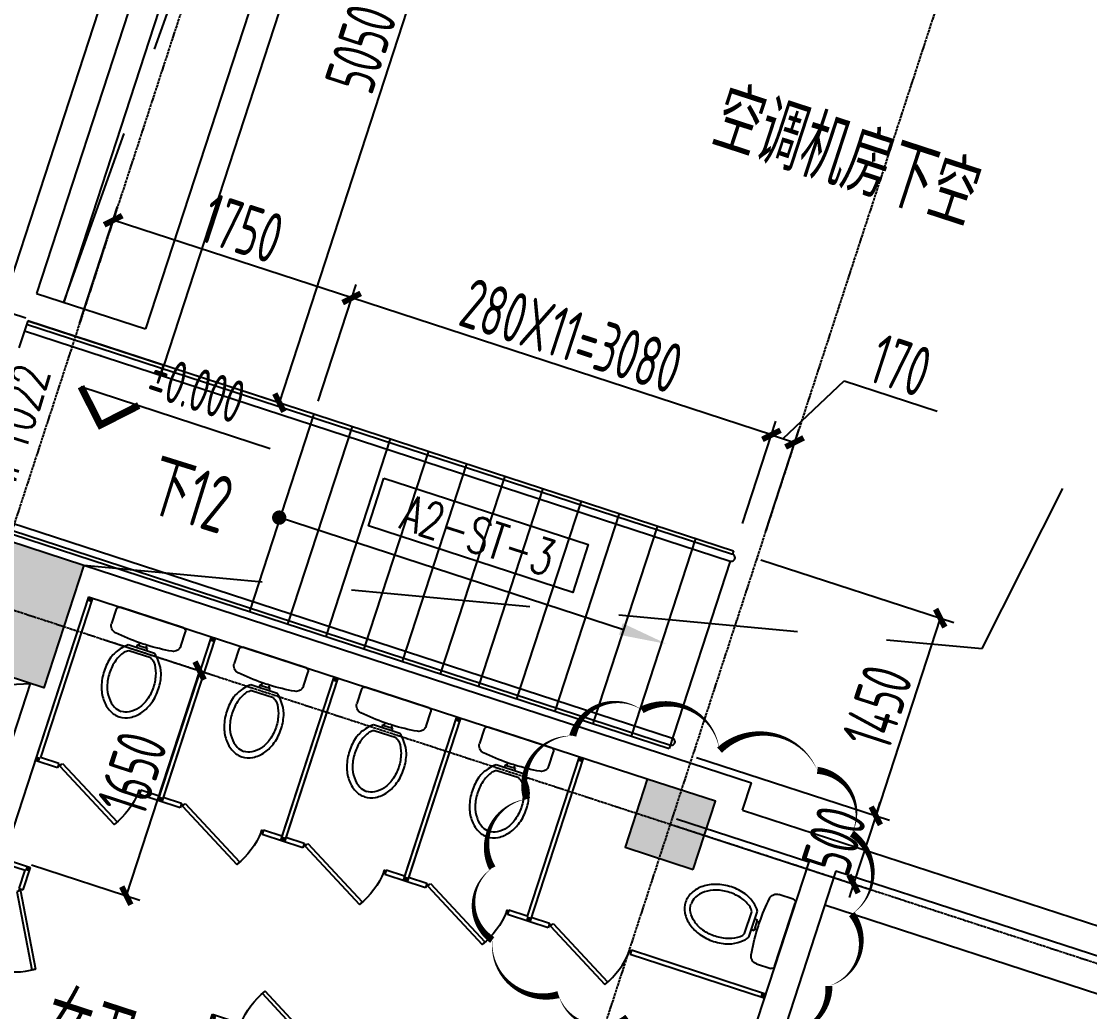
# Model space of a CAD drawing. Header units: millimetres. Extents: x 11639278 to 23698211, y -13072636 to -5537337.
# Drawn here: x 11842302 to 11849755, y -6333166 to -6326259 of the extents above; entities that cross this region are included whole.
import ezdxf
from ezdxf.enums import TextEntityAlignment as Align

# ---------------------------------------------------------------- set-up
doc = ezdxf.new("R2010")
doc.units = ezdxf.units.MM
doc.header["$LTSCALE"] = 10
for name, pattern in [('A2-RD-F1（少）$0$AUDIT_I_130807214254-2', [0]), ('A2-RG-AXIS$0$CENTER', [2, 1.25, -0.25, 0.25, -0.25]), ('A2-RG-AXIS$0$DOTE', [2.42, 2, -0.2, 0.02, -0.2]), ('A2-RI-F1$0$HIDDEN', [0.375, 0.25, -0.125])]:
    doc.linetypes.add(name, pattern=pattern)
for name, color, linetype in [('A2-RB-F1$0$A-DIMS-100', 1, 'Continuous'), ('A2-RD-F1（少）$0$A-1-1-X-toilel$0$A-FIXT', 55, 'Continuous'), ('A2-RD-F1（少）$0$B1-WC-FIXT', 55, 'A2-RD-F1（少）$0$AUDIT_I_130807214254-2'), ('A2-RG-AXIS$0$A-GRID', 1, 'A2-RG-AXIS$0$CENTER'), ('A2-RI-F1$0$$0$A-SYMB-NUMB-T', 4, 'Continuous'), ('A2-RI-F1$0$$4$A-SYMB', 4, 'Continuous'), ('A2-RI-F1$0$A-BEAM-PLAN-C', 2, 'Continuous'), ('A2-RI-F1$0$A-DOOR', 32, 'Continuous'), ('A2-RI-F1$0$A-HOLE', 2, 'Continuous'), ('A2-RI-F1$0$A-SYMB', 4, 'Continuous'), ('A2-RI-F1$0$A-SYMB-AREA', 4, 'Continuous'), ('A2-RI-F1$0$A-SYMB-DOOR', 3, 'Continuous'), ('A2-RI-F1$0$A-SYMB-NAME', 4, 'Continuous'), ('A2-RI-F1$0$A-SYMB-VOID', 35, 'Continuous'), ('A2-RI-F1$0$A-WALL', 7, 'Continuous'), ('A2-RS-F1$0$A-HATH-GRAY', 8, 'Continuous'), ('A2-RS-F1$0$A-WALL-CONC', 6, 'Continuous'), ('A2-RS-F1$0$PUB_HATCH', 8, 'Continuous'), ('A2-RV-F1$0$A-SYMB-AREA', 4, 'Continuous'), ('A2-RV-F1$0$A-SYMB-NAME', 4, 'Continuous'), ('A2-RV-F1$0$AUDIT_D_120618114340-210', 80, 'Continuous'), ('A2-RV-F1$0$AUDIT_D_120618114340-341', 1, 'Continuous'), ('A2-RV-F1$0$AUDIT_D_120618114340-408', 50, 'Continuous')]:
    doc.layers.add(name, color=color, linetype=linetype)
doc.styles.add('A2-RB-F1$0$XD2008', font='hzs.shx', dxfattribs={"width": 0.7, "bigfont": 'hztxt.shx'})
doc.styles.add('A2-RI-F1$0$$0$ECADI-TXT', font='simplex.shx', dxfattribs={"bigfont": 'hztxt.shx'})
doc.styles.add('A2-RI-F1$0$ECADI', font='hzs.shx', dxfattribs={"width": 0.7, "bigfont": 'hztxt.shx'})
doc.styles.add('A2-RI-F1$0$ECADI-TXT', font='simplex.shx', dxfattribs={"bigfont": 'hztxt.shx'})
doc.styles.add('A2-RI-F1$0$XD2008', font='hzs.shx', dxfattribs={"width": 0.7, "bigfont": 'hztxt.shx'})
doc.styles.add('A2-RV-F1$0$ECADI', font='hzs.shx', dxfattribs={"width": 0.7, "bigfont": 'hztxt.shx'})
doc.dimstyles.new('A2-RB-F1$0$XD100$0', dxfattribs={"dimscale": 100, "dimtxt": 3.5, "dimasz": 1, "dimexe": 1, "dimexo": 2, "dimgap": 0.5, "dimtad": 1, "dimdec": 0, "dimdsep": 46, "dimtxsty": 'A2-RB-F1$0$XD2008', "dimblk1": 'A2-RB-F1$0$_ArchTick', "dimblk2": 'A2-RB-F1$0$_ArchTick', "dimsah": 1, "dimcen": 2.5, "dimclrt": 4, "dimaunit": 1, "dimadec": 0, "dimazin": 0, "dimtfac": 1, "dimtdec": 0, "dimtix": 1, "dimtmove": 1, "dimatfit": 3, "dimfxl": 0, "dimtolj": 1, "dimtzin": 0, "dimarcsym": 0})

# ---------------------------------------------------------------- blocks, each defined once
blk = doc.blocks.new('A2-RS-F1')
at = {"layer": 'A2-RS-F1$0$A-HATH-GRAY', "ltscale": 3}
h = blk.add_hatch(color=256, dxfattribs=at)
h.paths.add_polyline_path([(11844906.6, -6323395.9), (11843860.7, -6323055), (11843581.8, -6323910.6), (11844627.7, -6324251.5)], flags=17)
h.paths.add_polyline_path([(11860882.6, -6343275.4), (11862023.5, -6343647.3), (11861713.6, -6344598), (11860572.7, -6344226.1)])
h.paths.add_polyline_path([(11865221.2, -6329964.4), (11866362.1, -6330336.3), (11866052.2, -6331287.1), (11864911.3, -6330915.2)])
h.paths.add_polyline_path([(11863051.9, -6336620), (11864192.8, -6336991.9), (11863882.9, -6337942.6), (11862742, -6337570.7)])
edge = h.paths.add_edge_path()
edge.add_arc((11859128.8, -6350592.2), 550, 0, 360)
edge = h.paths.add_edge_path()
edge.add_arc((11856959.4, -6357247.7), 450, 0, 360)
edge = h.paths.add_edge_path()
edge.add_arc((11853166.7, -6357589.2), 450, 0, 360)
edge = h.paths.add_edge_path()
edge.add_arc((11867805.9, -6323970.6), 450, 0, 360)
h.paths.add_polyline_path([(11846030, -6316399.5), (11847075.8, -6316740.4), (11846796.9, -6317596.1), (11845751.1, -6317255.2)])
h.paths.add_polyline_path([(11843860.7, -6323054.9), (11844906.6, -6323395.8), (11844627.7, -6324251.5), (11843581.8, -6323910.6)])
h.paths.add_polyline_path([(11855493.2, -6327056.8), (11855968.6, -6327211.7), (11855813.7, -6327687.1), (11855338.3, -6327532.2)])
h.paths.add_polyline_path([(11855338.2, -6327532.2), (11855813.6, -6327687.2), (11855968.6, -6327211.8), (11855493.2, -6327056.8)])
h.paths.add_polyline_path([(11848985.4, -6347023), (11849460.8, -6347177.9), (11849305.8, -6347653.3), (11848830.5, -6347498.4)])
h.paths.add_polyline_path([(11848830.4, -6347498.4), (11849305.8, -6347653.4), (11849460.7, -6347178), (11848985.4, -6347023)])
h.paths.add_polyline_path([(11841691.5, -6329710.3), (11842737.3, -6330051.2), (11842458.4, -6330906.9), (11841412.5, -6330566)])
edge = h.paths.add_edge_path()
edge.add_arc((11835567, -6350274.8), 550, 0, 360)
h.paths.add_polyline_path([(11837074, -6343876.8), (11838119.8, -6344217.7), (11838398.7, -6343362), (11837352.9, -6343021.1)])
h.paths.add_polyline_path([(11839243.3, -6337221.4), (11840289.1, -6337562.3), (11840568, -6336706.6), (11839522.2, -6336365.7)])
h.paths.add_polyline_path([(11843581.8, -6323910.7), (11844627.7, -6324251.6), (11844906.6, -6323395.9), (11843860.7, -6323055)])
edge = h.paths.add_edge_path()
edge.add_arc((11839855.8, -6353250.4), 450, 0, 360)
edge = h.paths.add_edge_path()
edge.add_arc((11857822.8, -6320716.7), 450, 0, 360)
edge = h.paths.add_edge_path()
edge.add_arc((11856666.2, -6324264.9), 500, 0, 360)
h.paths.add_polyline_path([(11855338.3, -6327532.3), (11855813.7, -6327687.2), (11855968.6, -6327211.8), (11855493.2, -6327056.9)])
h.paths.add_polyline_path([(11848830.3, -6347498.4), (11849305.7, -6347653.3), (11849460.6, -6347177.9), (11848985.2, -6347023)])
edge = h.paths.add_edge_path()
edge.add_arc((11848133.1, -6350444.1), 500, 0, 360)
edge = h.paths.add_edge_path()
edge.add_arc((11846511.2, -6355419.9), 450, 0, 360)
edge = h.paths.add_edge_path()
edge.add_arc((11865992.2, -6360191.7), 450, 0, 360)
edge = h.paths.add_edge_path()
edge.add_arc((11868161.4, -6353536.3), 450, 0, 360)
edge = h.paths.add_edge_path()
edge.add_arc((11870330.7, -6346880.9), 450, 0, 360)
edge = h.paths.add_edge_path()
edge.add_arc((11872500, -6340225.5), 450, 0, 360)
edge = h.paths.add_edge_path()
edge.add_arc((11874669.3, -6333570.1), 450, 0, 360)
edge = h.paths.add_edge_path()
edge.add_arc((11876838.5, -6326914.7), 450, 0, 360)
at = {"layer": 'A2-RS-F1$0$PUB_HATCH'}
blk.add_hatch(color=256, dxfattribs=at).paths.add_polyline_path([(11846989, -6332173.3), (11847144, -6331697.9), (11846668.6, -6331543), (11846513.6, -6332018.3)])
at = {"layer": 'A2-RS-F1$0$A-WALL-CONC', "ltscale": 3}
blk.add_lwpolyline([(11841691.5, -6329710.3), (11842737.3, -6330051.2), (11842458.4, -6330906.9), (11841412.5, -6330566)], close=True, dxfattribs=at)
at = {"layer": 'A2-RS-F1$0$A-WALL-CONC'}
blk.add_lwpolyline([(11846989, -6332173.3), (11847144, -6331697.9), (11846668.6, -6331543), (11846513.6, -6332018.3)], close=True, dxfattribs=at)
blk = doc.blocks.new('A2-RI-F1$0$5erhfh')
at = {"layer": 'A2-RI-F1$0$A-SYMB-AREA', "style": 'A2-RI-F1$0$ECADI', "width": 0.7}
blk.add_attdef('340M2', text='', height=2.5, dxfattribs=at).set_placement((0, 1.25), align=Align.MIDDLE_LEFT)
at = {"layer": 'A2-RI-F1$0$A-SYMB-NAME', "style": 'A2-RI-F1$0$ECADI', "width": 0.7}
blk.add_attdef('CHINESENAME', (-12.292, 3.087), '', height=4.5, dxfattribs=at)
blk = doc.blocks.new('A2-RI-F1$0$ECADI-TAG-HGHT（国标）')
at = {"color": 1}
blk.add_line((-2.121, 2.121), (11.768, 2.121), dxfattribs=at)
at = {"color": 1, "const_width": 0.5}
blk.add_lwpolyline([(-2.121, 2.121), (0, 0), (2.121, 2.121)], dxfattribs=at)
at = {"color": 1}
blk.add_point((-1.481, 4.6), dxfattribs=at)
at = {"style": 'A2-RI-F1$0$XD2008', "width": 0.7}
blk.add_attdef('FL', text='', height=3, dxfattribs=at).set_placement((-2.689, 2.967), align=Align.RIGHT)
for tag, p in [('F.F.L.', (2.284, 2.967)), ('T.O.S.', (2.284, -1.104))]:
    blk.add_attdef(tag, p, '', height=3, dxfattribs=at)
blk = doc.blocks.new('A2-RI-F1$0$door-1000')
for p, q in [((0.6493, 0.6471), (0.7083, 0.7059)), ((0.7083, 0.7059), (0.7083, 0.7059)), ((0.7083, 0.7059), (0.7672, 0.6469)), ((0.6787, 0.6175), (0.6493, 0.6471)), ((0.7082, 0.647), (0.6787, 0.6175)), ((0.7376, 0.6174), (0.7082, 0.647)), ((0.7672, 0.6469), (0.7376, 0.6174)), ((0.059, 0.0588), (0, 0)), ((0, 0), (0.0588, -0.059)), ((0, 0), (0, 0)), ((0.0589, -0.0001), (0.0884, 0.0293)), ((0.0884, 0.0293), (0.059, 0.0588)), ((0.0588, -0.059), (0.0883, -0.0296)), ((0.0883, -0.0296), (0.0589, -0.0001)), ((0.1179, -0.0002), (0.0883, -0.0296)), ((0.0883, -0.0296), (0.6766, -0.6199)), ((0.7061, -0.5905), (0.1179, -0.0002)), ((0.5051, -0.3888), (0.5301, -0.3639)), ((0.4506, -0.4431), (0.4756, -0.4182)), ((0.6183, -0.5024), (0.6432, -0.4775)), ((0.5638, -0.5566), (0.5888, -0.5318)), ((0.6766, -0.6199), (0.7061, -0.5905))]:
    blk.add_line(p, q)
at = {"lineweight": 13}
for p, q in [((0.6432, -0.4775), (0.5301, -0.3639)), ((0.5638, -0.5566), (0.4506, -0.4431))]:
    blk.add_line(p, q, dxfattribs=at)
blk.add_arc((0.1481, 0.0285), 0.8333, 312.03498, 44.97267, dxfattribs=at)
blk = doc.blocks.new('A2-RI-F1$0$ECADI-TAG-DOOR')
blk = doc.blocks.new('A2-RI-F1$0$$0$ECADI-TAG-CODE')
at = {"layer": 'A2-RI-F1$0$$0$A-SYMB-NUMB-T', "color": 1}
blk.add_lwpolyline([(0, 3.5), (15, 3.5), (15, 0), (0, 0)], close=True, dxfattribs=at)
at = {"layer": 'A2-RI-F1$0$$0$A-SYMB-NUMB-T', "style": 'A2-RI-F1$0$$0$ECADI-TXT', "width": 0.7}
blk.add_attdef('CODE', text='', height=2.5, dxfattribs=at).set_placement((7.5, 1.75), align=Align.MIDDLE_CENTER)
blk = doc.blocks.new('A2-RI-F1')
for p, q in [((11842408.5, -6328156), (11843169, -6328403.9)), ((11842346.5, -6328346.2), (11843297.2, -6328656.1))]:
    blk.add_line(p, q)
at = {"layer": 'A2-RI-F1$0$A-BEAM-PLAN-C'}
blk.add_line((11847907.6, -6332420.1), (11851779.8, -6333682.2), dxfattribs=at)
at = {"layer": 'A2-RI-F1$0$A-HOLE'}
blk.add_line((11845589.1, -6319043.1), (11842598.6, -6328218), dxfattribs=at)
at = {"layer": 'A2-RI-F1$0$A-SYMB-VOID', "linetype": 'A2-RI-F1$0$HIDDEN', "ltscale": 500}
for points in [[(11842737.3, -6330051.2), (11849005.3, -6330633.5), (11854667.6, -6319425.3)], [(11842598.6, -6328218), (11844021.4, -6324245.4), (11844532.6, -6324220.6)], [(11841483, -6331640.8), (11841836.3, -6330905.7), (11842363.3, -6330875.9)]]:
    blk.add_lwpolyline(points, dxfattribs=at)
at = {"layer": 'A2-RI-F1$0$A-WALL'}
for p, q in [((11842094.2, -6328474.3), (11845394.6, -6318348.7)), ((11845399, -6318981.1), (11842408.5, -6328156)), ((11846411.7, -6319100.8), (11843297.2, -6328656.1)), ((11846159.5, -6319229), (11843169, -6328403.9)), ((11842346.5, -6328346.2), (11842284.5, -6328536.4)), ((11842737.3, -6330051.2), (11847396.1, -6331569.7)), ((11842770.4, -6330272.3), (11842181.6, -6332078.8)), ((11842770.4, -6330272.3), (11846668.6, -6331542.9)), ((11842363.3, -6330875.9), (11842053.4, -6331826.7)), ((11847334.1, -6331759.9), (11847396.1, -6331569.7)), ((11846872.8, -6331819.8), (11847795, -6332120.4)), ((11847334.1, -6331759.9), (11850329, -6332736)), ((11847985.1, -6332182.4), (11842623.9, -6348630.8)), ((11847795, -6332120.4), (11846710.3, -6335448.1)), ((11847985.1, -6332182.4), (11850457.2, -6332988.2))]:
    blk.add_line(p, q, dxfattribs=at)
at = {"layer": 'Defpoints'}
for points in [[(11847172.9, -6331341.9, 0, 50, 0.520567), (11846631, -6331061.1, 0, 50, 0.520567), (11846631, -6331061.1, 0, 50, 0.520567), (11846149.2, -6331241.6, 0, 50, 0.520567), (11846149.2, -6331241.6, 0, 50, 0.520567), (11845828, -6331683, 0, 50, 0.520567), (11845828, -6331683, 0, 50, 0.520567), (11845587.2, -6332164.4, 0, 50, 0.520567), (11845587.2, -6332164.4, 0, 50, 0.520567), (11845587.2, -6332665.9, 0, 50, 0.520567), (11845587.2, -6332665.9, 0, 50, 0.520567), (11846048.9, -6333047, 0, 50, 0.520567), (11846048.9, -6333047, 0, 50, 0.520567), (11846530.6, -6333207.5, 0, 50, 0.520567)], [(11847514.1, -6333307.8, 0, 50, 0.520567), (11847935.7, -6332986.8, 0, 50, 0.520567), (11847935.7, -6332986.8, 0, 50, 0.520567), (11848096.2, -6332485.4, 0, 50, 0.520567), (11848096.2, -6332485.4, 0, 50, 0.520567), (11848096.2, -6331923.7, 0, 50, 0.520567), (11848096.2, -6331923.7, 0, 50, 0.520567), (11847855.4, -6331482.4, 0, 50, 0.520567), (11847855.4, -6331482.4, 0, 50, 0.520567), (11847172.9, -6331341.9, 0, 0, 0)]]:
    blk.add_lwpolyline(points, format="xyseb", dxfattribs=at)
blk.add_blockref('A2-RS-F1', (0, 0))
ref = blk.add_blockref('A2-RI-F1$0$5erhfh', (11848165.8, -6327796.8), dxfattribs=dict(xscale=100.0000000002661, yscale=100.0000000002661, zscale=100.0000000002661, rotation=341.9467459264774))
ref.add_attrib('CHINESENAME', '空调机房下空', (11847092.9, -6327122.3), dxfattribs={"layer": 'A2-RI-F1$0$A-SYMB-NAME', "height": 450, "rotation": 341.94675, "style": 'A2-RI-F1$0$ECADI', "width": 0.7})
ref = blk.add_blockref('A2-RI-F1$0$5erhfh', (11843477.5, -6334092), dxfattribs=dict(xscale=100.0000000002661, yscale=100.0000000002661, zscale=100.0000000002661, rotation=341.9467459264774))
ref.add_attrib('340M2', '59.41m2', (11842398.8, -6333805), dxfattribs={"layer": 'A2-RI-F1$0$A-SYMB-AREA', "height": 250, "rotation": 341.94675, "style": 'A2-RI-F1$0$ECADI', "width": 0.7})
ref.add_attrib('CHINESENAME', '女卫', (11842404.5, -6333417.5), dxfattribs={"layer": 'A2-RI-F1$0$A-SYMB-NAME', "height": 450, "rotation": 341.94675, "style": 'A2-RI-F1$0$ECADI', "width": 0.7})
at = {"layer": 'A2-RI-F1$0$$4$A-SYMB', "xscale": 100.0000000099867, "yscale": 100.0000000099867, "zscale": 100.0000000099867, "rotation": 341.9467459260607}
blk.add_blockref('A2-RI-F1$0$$0$ECADI-TAG-CODE', (11844723, -6329776.4), dxfattribs=at).add_auto_attribs({'CODE': 'A2-ST-3'})
at = {"layer": 'A2-RI-F1$0$A-DOOR', "xscale": -1000.000000001222, "yscale": 1000, "zscale": 1000.000000000001, "rotation": 296.8480475674156}
blk.add_blockref('A2-RI-F1$0$door-1000', (11841919.2, -6329469.1), dxfattribs=at)
at = {"layer": 'A2-RI-F1$0$A-SYMB', "xscale": 99.999999999679, "yscale": 99.999999999679, "zscale": 99.999999999679, "rotation": 341.9467459266484}
for p, values in [((11841149.3, -6328164.2), {'F.F.L.': '-0.015'}), ((11842853.7, -6329073.8), {'F.F.L.': '%%P0.000'})]:
    blk.add_blockref('A2-RI-F1$0$ECADI-TAG-HGHT（国标）', p, dxfattribs=at).add_auto_attribs(values)
at = {"layer": 'A2-RI-F1$0$A-SYMB-DOOR'}
ref = blk.add_blockref('A2-RI-F1$0$ECADI-TAG-DOOR', (11843056.5, -6329368.8), dxfattribs=dict(at, xscale=100.0000000033089, yscale=100.0000000033089, zscale=100.0000000033089, rotation=72.56013758785305))
ref.add_attrib('门窗主编号1', 'LM', dxfattribs={"height": 250, "rotation": 72.56014, "style": 'A2-RI-F1$0$ECADI-TXT', "width": 0.7}).set_placement((11842292.7, -6329369.9), align=Align.RIGHT)
ref.add_attrib('门窗主编号2', '1022', (11842326.3, -6329276.8, 333.3), dxfattribs={"height": 250, "rotation": 72.56014, "style": 'A2-RI-F1$0$ECADI-TXT', "width": 0.7})
blk = doc.blocks.new('A2-RG-AXIS')
at = {"layer": 'A2-RG-AXIS$0$A-GRID', "linetype": 'A2-RG-AXIS$0$DOTE'}
for p, q in [((11847953.1, -6312274.5), (11834792.3, -6352651.7)), ((11852707, -6313824), (11839546.1, -6354201.2)), ((11838798, -6329240.5), (11876758.7, -6341613.5))]:
    blk.add_line(p, q, dxfattribs=at)
blk = doc.blocks.new('A2-RV-F1$0$5erhfh')
at = {"layer": 'A2-RV-F1$0$A-SYMB-AREA', "style": 'A2-RV-F1$0$ECADI', "width": 0.7}
blk.add_attdef('340M2', text='', height=2.5, dxfattribs=at).set_placement((0, 1.25), align=Align.MIDDLE_LEFT)
at = {"layer": 'A2-RV-F1$0$A-SYMB-NAME', "style": 'A2-RV-F1$0$ECADI', "width": 0.7}
blk.add_attdef('CHINESENAME', (-12.292, 3.087), '', height=4.5, dxfattribs=at)
blk = doc.blocks.new('A2-RV-F1')
at = {"layer": 'A2-RV-F1$0$AUDIT_D_120618114340-210', "extrusion": (-6.16373e-41, 1.21253e-40, -1)}
for p, q in [((11842338.7, -6328370), (11847263.7, -6329975.1)), ((11842323.2, -6328417.6), (11847248.2, -6330022.6)), ((11841920.4, -6329653.6), (11846845.4, -6331258.6)), ((11841904.9, -6329701.1), (11846829.9, -6331306.2))]:
    blk.add_line(p, q, dxfattribs=at)
at = {"layer": 'A2-RV-F1$0$AUDIT_D_120618114340-210'}
for centre in [(11847256, -6329998.8), (11846837.7, -6331282.4)]:
    blk.add_arc(centre, 25, 251.94934, 71.94934, dxfattribs=at)
at = {"layer": 'A2-RV-F1$0$AUDIT_D_120618114340-341', "extrusion": (1.21251e-40, 6.16422e-41, -1)}
blk.add_line((11846502.8, -6330502.8, 0), (11844101.2, -6329719.9), dxfattribs=at)
at = {"layer": 'A2-RV-F1$0$AUDIT_D_120618114340-341', "extrusion": (1.21251e-40, 6.16422e-41, -1), "const_width": 50}
blk.add_lwpolyline([(-11844124.9, -6329727.7, 1), (-11844077.4, -6329712.2, 1)], format="xyb", close=True, dxfattribs=at)
at = {"layer": 'A2-RV-F1$0$AUDIT_D_120618114340-341', "extrusion": (1.21251e-40, 6.16422e-41, -1)}
blk.add_solid([(-11846497.9, -6330457, 0), (-11846471.9, -6330536.9, 0), (-11846805.1, -6330601.3, 0)], dxfattribs=at)
at = {"layer": 'A2-RV-F1$0$AUDIT_D_120618114340-408', "extrusion": (-6.16373e-41, 1.21253e-40, -1)}
blk.add_line((11842346.6, -6328346), (11847271.5, -6329951.3), dxfattribs=at)
at = {"layer": 'A2-RV-F1$0$AUDIT_D_120618114340-408'}
for p, q in [((11844343, -6328996.9), (11843893.7, -6330375.5)), ((11844609.3, -6329083.6), (11844160, -6330462.3)), ((11844875.5, -6329170.4), (11844426.2, -6330549.1)), ((11845141.8, -6329257.1), (11844692.4, -6330635.8)), ((11845408, -6329343.9), (11844958.7, -6330722.6)), ((11845674.2, -6329430.7), (11845224.9, -6330809.4)), ((11845940.4, -6329517.4), (11845491.1, -6330896.1)), ((11846206.6, -6329604.2), (11845757.3, -6330982.9)), ((11841897.1, -6329724.9), (11846822.2, -6331329.9)), ((11846472.8, -6329691), (11846023.5, -6331069.6)), ((11846739.1, -6329777.7), (11846289.7, -6331156.4)), ((11847005.3, -6329864.5), (11846556, -6331243.2)), ((11847271.5, -6329951.3), (11847263.7, -6329975.1)), ((11847248.2, -6330022.6), (11846822.2, -6331329.9))]:
    blk.add_line(p, q, dxfattribs=at)
ref = blk.add_blockref('A2-RV-F1$0$5erhfh', (11844233.2, -6330330.5), dxfattribs=dict(xscale=99.99999999986333, yscale=99.99999999986333, zscale=99.99999999986333, rotation=342.7000000002872))
ref.add_attrib('CHINESENAME', '下12', (11843151.4, -6329670.1), dxfattribs={"layer": 'A2-RV-F1$0$A-SYMB-NAME', "height": 400, "rotation": 342.7, "style": 'A2-RV-F1$0$ECADI', "width": 0.7})
blk = doc.blocks.new('A2-RB-F1$0$_ArchTick')
at = {"color": 0, "linetype": 'ByBlock', "const_width": 0.4}
blk.add_lwpolyline([(-0.5, -0.5), (0.5, 0.5)], dxfattribs=at)
blk = doc.blocks.new('*D1462')
at = {"layer": 'A2-RB-F1$0$A-DIMS-100', "color": 0, "lineweight": -2, "transparency": 16777216}
for p, q in [((11842883.1, -6330572.1), (11843640.6, -6330819)), ((11843545.5, -6330788), (11843034.2, -6332356.7)), ((11842371.8, -6332140.8), (11843129.3, -6332387.7))]:
    blk.add_line(p, q, dxfattribs=at)
at = {"layer": 'Defpoints', "color": 0, "transparency": 16777216}
for p in [(11842692.9, -6330510.1), (11842181.6, -6332078.8), (11843034.2, -6332356.7)]:
    blk.add_point(p, dxfattribs=at)
at = {"layer": 'A2-RB-F1$0$A-DIMS-100', "color": 0, "lineweight": -2, "transparency": 16777216, "xscale": 100, "yscale": 100, "zscale": 100}
for p, rotation in [((11843545.5, -6330788), 71.9470404932587), ((11843034.2, -6332356.7), 251.9470404932587)]:
    blk.add_blockref('A2-RB-F1$0$_ArchTick', p, dxfattribs=dict(at, rotation=rotation))
at = {"layer": 'A2-RB-F1$0$A-DIMS-100', "color": 4, "transparency": 16777216, "insert": (11843075.9, -6331502.6), "char_height": 350, "attachment_point": 5, "rotation": 71.94704, "style": 'A2-RB-F1$0$XD2008'}
blk.add_mtext('\\A1;1650', dxfattribs=at)
blk = doc.blocks.new('*D1465')
at = {"layer": 'A2-RB-F1$0$A-DIMS-100', "color": 0, "lineweight": -2, "transparency": 16777216}
for p, q in [((11845052.3, -6323916.6), (11845762.3, -6324148)), ((11844102.3, -6328918.3), (11845667.3, -6324117)), ((11843487.4, -6328717.9), (11844197.4, -6328949.3))]:
    blk.add_line(p, q, dxfattribs=at)
at = {"layer": 'Defpoints', "color": 0, "transparency": 16777216}
for p in [(11844862.2, -6323854.6), (11845667.3, -6324117), (11843297.3, -6328655.9)]:
    blk.add_point(p, dxfattribs=at)
at = {"layer": 'A2-RB-F1$0$A-DIMS-100', "color": 0, "lineweight": -2, "transparency": 16777216, "xscale": 100, "yscale": 100, "zscale": 100}
for p, rotation in [((11845667.3, -6324117), 71.94704049310072), ((11844102.3, -6328918.3), 251.9470404931007)]:
    blk.add_blockref('A2-RB-F1$0$_ArchTick', p, dxfattribs=dict(at, rotation=rotation))
at = {"layer": 'A2-RB-F1$0$A-DIMS-100', "color": 4, "transparency": 16777216, "insert": (11844670.9, -6326448), "char_height": 350, "attachment_point": 5, "rotation": 71.94704, "style": 'A2-RB-F1$0$XD2008'}
blk.add_mtext('\\A1;5050', dxfattribs=at)
blk = doc.blocks.new('*D1291')
at = {"layer": 'A2-RB-F1$0$A-DIMS-100', "color": 0, "lineweight": -2, "transparency": 16777216}
for p, q in [((11844405, -6328806.7), (11844637.6, -6328093)), ((11847535.1, -6329142.5), (11844606.6, -6328188)), ((11847333.5, -6329761.1), (11847566.1, -6329047.4))]:
    blk.add_line(p, q, dxfattribs=at)
at = {"layer": 'Defpoints', "color": 0, "transparency": 16777216}
for p in [(11844606.6, -6328188), (11844343, -6328996.9), (11847271.5, -6329951.3)]:
    blk.add_point(p, dxfattribs=at)
at = {"layer": 'A2-RB-F1$0$A-DIMS-100', "color": 0, "lineweight": -2, "transparency": 16777216, "xscale": 100, "yscale": 100, "zscale": 100}
for p, rotation in [((11844606.6, -6328188), 161.9482923950667), ((11847535.1, -6329142.5), 341.9482923950667)]:
    blk.add_blockref('A2-RB-F1$0$_ArchTick', p, dxfattribs=dict(at, rotation=rotation))
at = {"layer": 'A2-RB-F1$0$A-DIMS-100', "color": 4, "transparency": 16777216, "insert": (11846140.6, -6328451.3), "char_height": 350, "attachment_point": 5, "rotation": 341.94829, "style": 'A2-RB-F1$0$XD2008'}
blk.add_mtext('\\A1;280X11=3080', dxfattribs=at)
blk = doc.blocks.new('*D1292')
at = {"layer": 'A2-RB-F1$0$A-DIMS-100', "color": 0, "lineweight": -2, "transparency": 16777216}
for p, q in [((11842708, -6328366.5), (11842973.9, -6327550.7)), ((11844606.7, -6328188), (11842942.9, -6327645.7)), ((11844371.7, -6328908.8), (11844637.7, -6328092.9))]:
    blk.add_line(p, q, dxfattribs=at)
at = {"layer": 'Defpoints', "color": 0, "transparency": 16777216}
for p in [(11842942.9, -6327645.7), (11842646, -6328556.7), (11844309.8, -6329099)]:
    blk.add_point(p, dxfattribs=at)
at = {"layer": 'A2-RB-F1$0$A-DIMS-100', "color": 0, "lineweight": -2, "transparency": 16777216, "xscale": 100, "yscale": 100, "zscale": 100}
for p, rotation in [((11842942.9, -6327645.7), 161.9478862508627), ((11844606.7, -6328188), 341.9478862508627)]:
    blk.add_blockref('A2-RB-F1$0$_ArchTick', p, dxfattribs=dict(at, rotation=rotation))
at = {"layer": 'A2-RB-F1$0$A-DIMS-100', "color": 4, "transparency": 16777216, "insert": (11843844.5, -6327702.9), "char_height": 350, "attachment_point": 5, "rotation": 341.94789, "style": 'A2-RB-F1$0$XD2008'}
blk.add_mtext('\\A1;1750', dxfattribs=at)
blk = doc.blocks.new('*D1293')
at = {"layer": 'A2-RB-F1$0$A-DIMS-100', "color": 0, "lineweight": -2, "transparency": 16777216}
for p, q in [((11847461.6, -6330013.3), (11848807.8, -6330452)), ((11848712.7, -6330421), (11848263.4, -6331799.6)), ((11847012.3, -6331391.9), (11848358.5, -6331830.6))]:
    blk.add_line(p, q, dxfattribs=at)
at = {"layer": 'Defpoints', "color": 0, "transparency": 16777216}
for p in [(11847271.5, -6329951.3), (11846822.2, -6331329.9), (11848263.4, -6331799.6)]:
    blk.add_point(p, dxfattribs=at)
at = {"layer": 'A2-RB-F1$0$A-DIMS-100', "color": 0, "lineweight": -2, "transparency": 16777216, "xscale": 100, "yscale": 100, "zscale": 100}
for p, rotation in [((11848712.7, -6330421), 71.94934257557912), ((11848263.4, -6331799.6), 251.9493425755791)]:
    blk.add_blockref('A2-RB-F1$0$_ArchTick', p, dxfattribs=dict(at, rotation=rotation))
at = {"layer": 'A2-RB-F1$0$A-DIMS-100', "color": 4, "transparency": 16777216, "insert": (11848274.1, -6331040.6), "char_height": 350, "attachment_point": 5, "rotation": 71.94934, "style": 'A2-RB-F1$0$XD2008'}
blk.add_mtext('\\A1;1450', dxfattribs=at)
blk = doc.blocks.new('*D1294')
at = {"layer": 'A2-RB-F1$0$A-DIMS-100', "color": 0, "lineweight": -2, "transparency": 16777216}
for p, q in [((11847012.3, -6331392), (11848358.4, -6331830.9)), ((11848263.3, -6331799.9), (11848294.4, -6331704.9)), ((11848263.3, -6331799.9), (11848108.3, -6332275.3)), ((11846857.3, -6331867.4), (11848203.4, -6332306.3)), ((11848108.3, -6332275.3), (11848077.3, -6332370.4))]:
    blk.add_line(p, q, dxfattribs=at)
at = {"layer": 'Defpoints', "color": 0, "transparency": 16777216}
for p in [(11846822.2, -6331330), (11846667.2, -6331805.4), (11848108.3, -6332275.3)]:
    blk.add_point(p, dxfattribs=at)
at = {"layer": 'A2-RB-F1$0$A-DIMS-100', "color": 0, "lineweight": -2, "transparency": 16777216, "xscale": 100, "yscale": 100, "zscale": 100}
for p, rotation in [((11848263.3, -6331799.9), 251.940359898832), ((11848108.3, -6332275.3), 71.94035989883196)]:
    blk.add_blockref('A2-RB-F1$0$_ArchTick', p, dxfattribs=dict(at, rotation=rotation))
at = {"layer": 'A2-RB-F1$0$A-DIMS-100', "color": 4, "transparency": 16777216, "insert": (11847971.9, -6331967.9), "char_height": 350, "attachment_point": 5, "rotation": 71.94036, "style": 'A2-RB-F1$0$XD2008'}
blk.add_mtext('\\A1;500', dxfattribs=at)
blk = doc.blocks.new('*D920')
at = {"layer": 'A2-RB-F1$0$A-DIMS-100', "color": 0, "lineweight": -2, "transparency": 16777216}
for p, q in [((11847615.9, -6329168.9), (11848042.5, -6328766)), ((11848042.5, -6328766), (11848692.2, -6328977.8)), ((11847333.5, -6329761.1), (11847566.1, -6329047.4)), ((11847495.1, -6329813.8), (11847727.7, -6329100.1)), ((11847535.1, -6329142.5), (11847696.7, -6329195.2))]:
    blk.add_line(p, q, dxfattribs=at)
at = {"layer": 'Defpoints', "color": 0, "transparency": 16777216}
for p in [(11847696.7, -6329195.2), (11847271.5, -6329951.3), (11847433.1, -6330004)]:
    blk.add_point(p, dxfattribs=at)
at = {"layer": 'A2-RB-F1$0$A-DIMS-100', "color": 0, "lineweight": -2, "transparency": 16777216, "xscale": 100, "yscale": 100, "zscale": 100}
for p, rotation in [((11847535.1, -6329142.5), 161.9467563305141), ((11847696.7, -6329195.2), 341.9467563305141)]:
    blk.add_blockref('A2-RB-F1$0$_ArchTick', p, dxfattribs=dict(at, rotation=rotation))
at = {"layer": 'A2-RB-F1$0$A-DIMS-100', "color": 4, "transparency": 16777216, "insert": (11848437, -6328658), "char_height": 350, "attachment_point": 5, "rotation": 341.94676, "style": 'A2-RB-F1$0$XD2008'}
blk.add_mtext('\\A1;170', dxfattribs=at)
blk = doc.blocks.new('A2-RD-F1（少）$0$A-1-1-X-toilel$0$A-1-10-01~10(B1~wd)$0$A1088D2A')
at = {"layer": 'A2-RD-F1（少）$0$A-1-1-X-toilel$0$A-FIXT'}
for p, q in [((-0.43, 0), (0.43, 0)), ((-0.47, -0.235), (-0.47, -0.04)), ((0.47, -0.04), (0.47, -0.235)), ((-0.07, -0.396), (-0.05, -0.396)), ((-0.07, -0.431), (-0.07, -0.396)), ((-0.05, -0.396), (-0.05, -0.361)), ((0.05, -0.396), (-0.05, -0.396)), ((0.05, -0.361), (0.05, -0.396)), ((0.05, -0.396), (0.07, -0.396)), ((0.07, -0.396), (0.07, -0.431)), ((-0.176, -0.431), (0.181, -0.431)), ((-0.148, -0.5), (0.148, -0.5))]:
    blk.add_line(p, q, dxfattribs=at)
for points in [[(0.002, -1.35, -0.128381), (-0.133, -1.315, -0.106268), (-0.259, -1.203, -0.085065), (-0.338, -1.047, -0.074422), (-0.368, -0.849, -0.074422), (-0.338, -0.652, -0.093985), (-0.259, -0.514, -0.073872), (-0.176, -0.431, -0.130921)], [(-0.148, -0.5, 0.073654), (-0.204, -0.54, 0.085065), (-0.272, -0.674, 0.074422), (-0.298, -0.849, 0.074422), (-0.272, -1.025, 0.085065), (-0.204, -1.159, 0.106268), (-0.101, -1.25, 0.128381), (-0.002, -1.276, 0.131396)], [(0.181, -0.431, -0.073872), (0.264, -0.514, -0.093985), (0.343, -0.652, -0.074422), (0.372, -0.849, -0.074422), (0.343, -1.047, -0.085065), (0.264, -1.203, -0.106268), (0.138, -1.315, -0.128381), (0.002, -1.35, -0.130921)], [(0.148, -0.5, -0.073654), (0.204, -0.54, -0.085065), (0.272, -0.674, -0.074422), (0.298, -0.849, -0.074422), (0.272, -1.025, -0.085065), (0.204, -1.159, -0.106268), (0.101, -1.25, -0.128381), (0.002, -1.276, -0.131396)]]:
    blk.add_lwpolyline(points, format="xyb", dxfattribs=at)
for centre, radius, start, end in [((-0.43, -0.04), 0.04, 90, 180), ((0.43, -0.04), 0.04, 0, 90), ((-0.37, -0.235), 0.1, 180, 262.0681), ((0.37, -0.235), 0.1, 277.9319, 0), ((0, 2.42), 2.781, 262.0681, 268.9699), ((0, 2.42), 2.781, 268.9699, 271.0301), ((0, 2.42), 2.781, 271.0301, 277.9319)]:
    blk.add_arc(centre, radius, start, end, dxfattribs=at)
blk = doc.blocks.new('A2-RD-F1（少）$0$A-1-1-X-toilel$0$A-1-10-01~10(B1~wd)$0$A1088D2B')
at = {"layer": 'A2-RD-F1（少）$0$A-1-1-X-toilel$0$A-FIXT'}
for p, q in [((-465, 0), (-465, -1200)), ((-435, 0), (-435, -1170)), ((435, 0), (435, -1170)), ((465, 0), (465, -1200)), ((-435, -1170), (-300, -1170)), ((-300, -1170), (-300, -1200)), ((275.9, -1161.4), (-210.9, -1431.4)), ((289.1, -1184.1), (-197.8, -1454.1)), ((289.1, -1184.1), (275.9, -1161.4)), ((300, -1170), (435, -1170)), ((300, -1170), (300, -1200)), ((-465, -1200), (-300, -1200)), ((300, -1200), (465, -1200)), ((-197.8, -1454.1), (-210.9, -1431.4))]:
    blk.add_line(p, q, dxfattribs=at)
for points in [[(-299.8, -1184.1), (-289.1, -1184.1), (-289.1, -1172.6), (-299.8, -1172.6)], [(300, -1172.6), (288, -1172.6), (288, -1184.1), (300, -1184.1)]]:
    blk.add_lwpolyline(points, dxfattribs=at)
blk.add_arc((270.5, -1147.3), 559.9, 183.77186, 213.23098, dxfattribs=at)
for points in [[(-465, -30), (-435, -30), (-465, 0), (-435, 0)], [(435, -30), (465, -30), (435, 0), (465, 0)], [(-465, -1200), (-435, -1200), (-465, -1170), (-435, -1170)], [(435, -1200), (465, -1200), (435, -1170), (465, -1170)]]:
    blk.add_trace(points, dxfattribs=at)
at = {"layer": 'A2-RD-F1（少）$0$A-1-1-X-toilel$0$A-FIXT', "xscale": 540, "yscale": 540, "zscale": 540}
blk.add_blockref('A2-RD-F1（少）$0$A-1-1-X-toilel$0$A-1-10-01~10(B1~wd)$0$A1088D2A', (0, 0), dxfattribs=at)
blk = doc.blocks.new('A2-RD-F1（少）$0$BI-W-db')
at = {"layer": 'A2-RD-F1（少）$0$A-1-1-X-toilel$0$A-FIXT'}
for points in [[(-10400, 6726), (-10370, 6726), (-10400, 6756), (-10370, 6756)], [(-9230, 6726), (-9200, 6726), (-9230, 6756), (-9200, 6756)], [(-10400, 5826), (-10370, 5826), (-10400, 5856), (-10370, 5856)], [(-9230, 5826), (-9200, 5826), (-9230, 5856), (-9200, 5856)]]:
    blk.add_trace(points, dxfattribs=at)
at = {"layer": 'A2-RD-F1（少）$0$B1-WC-FIXT'}
for p, q in [((-10400, 6755.9), (-10400, 6730.5)), ((-9200, 6755.9), (-10400, 6755.9)), ((-10400, 5851.4), (-10400, 6755.9)), ((-10400, 6726), (-9225.4, 6726)), ((-9230, 6623.5), (-9230, 6726)), ((-9200, 6755.9), (-9200, 6730.5)), ((-9200, 6726), (-9200, 6623.5)), ((-9200, 6623.5), (-9230, 6623.5)), ((-9202.6, 6612.6), (-9225.3, 6599.5)), ((-9225.3, 6599.5), (-8955.3, 6112.6)), ((-9202.6, 6612.6), (-8932.6, 6125.7)), ((-9230, 6023.5), (-9230, 5851.4)), ((-9230, 6023.5), (-9200, 6023.5)), ((-9200, 5826), (-9200, 6023.5)), ((-9225.4, 5856), (-10400, 5856)), ((-10400, 5851.4), (-10400, 5826)), ((-10400, 5826), (-10400, 5851.4)), ((-10400, 5826), (-9200, 5826))]:
    blk.add_line(p, q, dxfattribs=at)
at = {"layer": 'A2-RD-F1（少）$0$B1-WC-FIXT', "lineweight": 13}
for p, q in [((-9911.9, 6592.4), (-9911.9, 6592.4)), ((-9901.9, 6582.4), (-9901.9, 6482)), ((-9896.9, 6582.4), (-9896.9, 6480.1)), ((-9886.9, 6592.4), (-9886.9, 6592.4)), ((-9876.9, 6582.4), (-9876.9, 6510)), ((-9871.9, 6582.4), (-9871.9, 6508)), ((-9861.9, 6592.4), (-9861.9, 6592.4)), ((-9851.9, 6582.4), (-9851.9, 6508)), ((-9846.9, 6582.4), (-9846.9, 6506.1)), ((-9836.9, 6592.4), (-9836.9, 6592.4)), ((-9826.9, 6582.4), (-9826.9, 6506.1)), ((-9821.9, 6582.4), (-9821.9, 6504.1)), ((-9811.9, 6592.4), (-9811.9, 6592.4)), ((-9801.9, 6582.4), (-9801.9, 6504.1)), ((-9796.9, 6582.4), (-9796.9, 6502.2)), ((-9786.9, 6592.4), (-9786.9, 6592.4)), ((-9776.9, 6582.4), (-9776.9, 6502.2)), ((-9771.9, 6582.4), (-9771.9, 6500.3)), ((-9761.9, 6592.4), (-9761.9, 6592.4)), ((-9751.9, 6582.4), (-9751.9, 6500.3)), ((-9746.9, 6582.4), (-9746.9, 6498.3)), ((-9736.9, 6592.4), (-9736.9, 6592.4)), ((-9726.9, 6582.4), (-9726.9, 6498.3)), ((-9811.9, 6494.1), (-9811.9, 6494.1)), ((-9786.9, 6492.2), (-9786.9, 6492.2)), ((-9761.9, 6490.3), (-9761.9, 6490.3)), ((-9736.9, 6488.3), (-9736.9, 6488.3)), ((-9665.6, 6464.5), (-10104.5, 6434.6)), ((-9911.9, 6472), (-9911.9, 6472)), ((-9886.9, 6472), (-9886.9, 6472)), ((-9886.9, 6470.1), (-9886.9, 6470.1)), ((-9861.9, 6472), (-9861.9, 6472)), ((-9861.9, 6468.1), (-9861.9, 6468.1)), ((-9836.9, 6466.2), (-9836.9, 6466.2)), ((-10152, 6389.2), (-10152, 6172.3)), ((-9962, 6399.4), (-9665.6, 6380.7)), ((-9962, 6337.9), (-9962, 6223.6)), ((-9904.8, 6280.7), (-10019.1, 6280.7)), ((-9665.6, 6126.8), (-10104.5, 6126.8)), ((-9665.6, 6180.7), (-9962, 6162.1)), ((-9921.9, 6009), (-9921.9, 6079.5)), ((-9921.9, 6009), (-9921.9, 6079.5)), ((-9911.9, 6089.5), (-9911.9, 6089.5)), ((-9911.9, 6089.5), (-9911.9, 6089.5)), ((-9901.9, 6009), (-9901.9, 6079.5)), ((-9901.9, 6009), (-9901.9, 6079.5)), ((-9896.9, 6009), (-9896.9, 6081.4)), ((-9896.9, 6009), (-9896.9, 6081.4)), ((-9886.9, 6091.4), (-9886.9, 6091.4)), ((-9886.9, 6091.4), (-9886.9, 6091.4)), ((-9886.9, 6089.5), (-9886.9, 6089.5)), ((-9886.9, 6089.5), (-9886.9, 6089.5)), ((-9876.9, 6009), (-9876.9, 6081.4)), ((-9876.9, 6009), (-9876.9, 6081.4)), ((-9871.9, 6009), (-9871.9, 6083.4)), ((-9871.9, 6009), (-9871.9, 6083.4)), ((-9861.9, 6093.4), (-9861.9, 6093.4)), ((-9861.9, 6093.4), (-9861.9, 6093.4)), ((-9861.9, 6089.5), (-9861.9, 6089.5)), ((-9861.9, 6089.5), (-9861.9, 6089.5)), ((-9851.9, 6009), (-9851.9, 6083.4)), ((-9851.9, 6009), (-9851.9, 6083.4)), ((-9846.9, 6009), (-9846.9, 6085.3)), ((-9846.9, 6009), (-9846.9, 6085.3)), ((-9836.9, 6095.3), (-9836.9, 6095.3)), ((-9836.9, 6095.3), (-9836.9, 6095.3)), ((-9826.9, 6009), (-9826.9, 6085.3)), ((-9826.9, 6009), (-9826.9, 6085.3)), ((-9821.9, 6009), (-9821.9, 6087.3)), ((-9821.9, 6009), (-9821.9, 6087.3)), ((-9811.9, 6097.3), (-9811.9, 6097.3)), ((-9811.9, 6097.3), (-9811.9, 6097.3)), ((-9801.9, 6009), (-9801.9, 6087.3)), ((-9801.9, 6009), (-9801.9, 6087.3)), ((-9796.9, 6009), (-9796.9, 6089.2)), ((-9796.9, 6009), (-9796.9, 6089.2)), ((-9786.9, 6099.2), (-9786.9, 6099.2)), ((-9786.9, 6099.2), (-9786.9, 6099.2)), ((-9776.9, 6009), (-9776.9, 6089.2)), ((-9776.9, 6009), (-9776.9, 6089.2)), ((-9771.9, 6009), (-9771.9, 6091.1)), ((-9771.9, 6009), (-9771.9, 6091.1)), ((-9761.9, 6101.1), (-9761.9, 6101.1)), ((-9761.9, 6101.1), (-9761.9, 6101.1)), ((-9751.9, 6009), (-9751.9, 6091.1)), ((-9751.9, 6009), (-9751.9, 6091.1)), ((-9746.9, 6009), (-9746.9, 6093.1)), ((-9746.9, 6009), (-9746.9, 6093.1)), ((-9736.9, 6103.1), (-9736.9, 6103.1)), ((-9736.9, 6103.1), (-9736.9, 6103.1)), ((-9726.9, 6009), (-9726.9, 6093.1)), ((-9726.9, 6009), (-9726.9, 6093.1)), ((-9911.9, 5999), (-9911.9, 5999)), ((-9911.9, 5999), (-9911.9, 5999)), ((-9886.9, 5999), (-9886.9, 5999)), ((-9886.9, 5999), (-9886.9, 5999)), ((-9861.9, 5999), (-9861.9, 5999)), ((-9861.9, 5999), (-9861.9, 5999)), ((-9836.9, 5999), (-9836.9, 5999)), ((-9836.9, 5999), (-9836.9, 5999)), ((-9811.9, 5999), (-9811.9, 5999)), ((-9811.9, 5999), (-9811.9, 5999)), ((-9786.9, 5999), (-9786.9, 5999)), ((-9786.9, 5999), (-9786.9, 5999)), ((-9761.9, 5999), (-9761.9, 5999)), ((-9761.9, 5999), (-9761.9, 5999)), ((-9736.9, 5999), (-9736.9, 5999)), ((-9736.9, 5999), (-9736.9, 5999))]:
    blk.add_line(p, q, dxfattribs=at)
at = {"layer": 'A2-RD-F1（少）$0$B1-WC-FIXT', "color": 3}
blk.add_line((-9200, 6623.5), (-9200, 6023.5), dxfattribs=at)
at = {"layer": 'A2-RD-F1（少）$0$B1-WC-FIXT', "lineweight": 13}
blk.add_lwpolyline([(-9921.9, 6582.4), (-9921.9, 6482)], dxfattribs=at)
at = {"layer": 'A2-RD-F1（少）$0$B1-WC-FIXT'}
for points in [[(-9214.1, 6623.4), (-9214.1, 6612.6), (-9202.6, 6612.6), (-9202.6, 6623.4)], [(-9202.6, 6023.5), (-9202.6, 6035.5), (-9214.1, 6035.5), (-9214.1, 6023.5)]]:
    blk.add_lwpolyline(points, dxfattribs=at)
at = {"layer": 'A2-RD-F1（少）$0$B1-WC-FIXT', "lineweight": 13}
blk.add_circle((-9962, 6280.7), 47.1, dxfattribs=at)
for centre, radius, start, end in [((-9911.9, 6582.4), 10, 90, 180), ((-9911.9, 6582.4), 10, 0, 90), ((-9886.9, 6582.4), 10, 90, 180), ((-9886.9, 6582.4), 10, 0, 90), ((-9861.9, 6582.4), 10, 90, 180), ((-9861.9, 6582.4), 10, 0, 90), ((-9836.9, 6582.4), 10, 90, 180), ((-9836.9, 6582.4), 10, 0, 90), ((-9811.9, 6582.4), 10, 90, 180), ((-9811.9, 6582.4), 10, 0, 90), ((-9786.9, 6582.4), 10, 90, 180), ((-9786.9, 6582.4), 10, 0, 90), ((-9761.9, 6582.4), 10, 90, 180), ((-9761.9, 6582.4), 10, 0, 90), ((-9736.9, 6582.4), 10, 90, 180), ((-9736.9, 6582.4), 10, 0, 90), ((-9950.5, 6507.2), 73.7, 329.71903, 2.13865), ((-9798.3, 6505.3), 73.7, 177.85892, 210.27886), ((-9925.5, 6505.3), 73.7, 329.71903, 2.13865), ((-9773.3, 6503.3), 73.7, 177.85892, 210.27886), ((-9900.5, 6503.3), 73.7, 329.71903, 2.13865), ((-9811.9, 6504.1), 10, 180, 270), ((-9811.9, 6504.1), 10, 270, 0), ((-9786.9, 6502.2), 10, 180, 270), ((-9786.9, 6502.2), 10, 270, 0), ((-9761.9, 6500.3), 10, 180, 270), ((-9761.9, 6500.3), 10, 270, 0), ((-9736.9, 6498.3), 10, 180, 270), ((-9736.9, 6498.3), 10, 270, 0), ((-10108.2, 6391), 43.8, 85.14511, 182.41268), ((-9911.9, 6482), 10, 180, 270), ((-9911.9, 6482), 10, 270, 0), ((-9886.9, 6480.1), 10, 180, 270), ((-9687.2, 6295.7), 170.2, 277.27101, 82.7287), ((-9955.6, 6280.7), 118.8, 93.04874, 266.95126), ((-9667, 6280.7), 100, 270.77498, 89.22502), ((-10108.2, 6170.4), 43.8, 177.58732, 274.85489), ((-9911.9, 6079.5), 10, 90, 180), ((-9911.9, 6079.5), 10, 90, 180), ((-9911.9, 6079.5), 10, 0, 90), ((-9911.9, 6079.5), 10, 0, 90), ((-9886.9, 6081.4), 10, 90, 180), ((-9886.9, 6081.4), 10, 90, 180), ((-9886.9, 6081.4), 10, 0, 90), ((-9886.9, 6081.4), 10, 0, 90), ((-9861.9, 6083.4), 10, 90, 180), ((-9861.9, 6083.4), 10, 90, 180), ((-9861.9, 6083.4), 10, 0, 90), ((-9861.9, 6083.4), 10, 0, 90), ((-9836.9, 6085.3), 10, 90, 180), ((-9836.9, 6085.3), 10, 90, 180), ((-9836.9, 6085.3), 10, 0, 90), ((-9836.9, 6085.3), 10, 0, 90), ((-9811.9, 6087.3), 10, 90, 180), ((-9811.9, 6087.3), 10, 90, 180), ((-9811.9, 6087.3), 10, 0, 90), ((-9811.9, 6087.3), 10, 0, 90), ((-9786.9, 6089.2), 10, 90, 180), ((-9786.9, 6089.2), 10, 90, 180), ((-9786.9, 6089.2), 10, 0, 90), ((-9786.9, 6089.2), 10, 0, 90), ((-9761.9, 6091.1), 10, 90, 180), ((-9761.9, 6091.1), 10, 90, 180), ((-9761.9, 6091.1), 10, 0, 90), ((-9761.9, 6091.1), 10, 0, 90), ((-9736.9, 6093.1), 10, 90, 180), ((-9736.9, 6093.1), 10, 90, 180), ((-9736.9, 6093.1), 10, 0, 90), ((-9736.9, 6093.1), 10, 0, 90), ((-9911.9, 6009), 10, 180, 270), ((-9911.9, 6009), 10, 180, 270), ((-9911.9, 6009), 10, 270, 0), ((-9911.9, 6009), 10, 270, 0), ((-9886.9, 6009), 10, 180, 270), ((-9886.9, 6009), 10, 180, 270), ((-9886.9, 6009), 10, 270, 0), ((-9886.9, 6009), 10, 270, 0), ((-9861.9, 6009), 10, 180, 270), ((-9861.9, 6009), 10, 180, 270), ((-9861.9, 6009), 10, 270, 0), ((-9861.9, 6009), 10, 270, 0), ((-9836.9, 6009), 10, 180, 270), ((-9836.9, 6009), 10, 180, 270), ((-9836.9, 6009), 10, 270, 0), ((-9836.9, 6009), 10, 270, 0), ((-9811.9, 6009), 10, 180, 270), ((-9811.9, 6009), 10, 180, 270), ((-9811.9, 6009), 10, 270, 0), ((-9811.9, 6009), 10, 270, 0), ((-9786.9, 6009), 10, 180, 270), ((-9786.9, 6009), 10, 180, 270), ((-9786.9, 6009), 10, 270, 0), ((-9786.9, 6009), 10, 270, 0), ((-9761.9, 6009), 10, 180, 270), ((-9761.9, 6009), 10, 180, 270), ((-9761.9, 6009), 10, 270, 0), ((-9761.9, 6009), 10, 270, 0), ((-9736.9, 6009), 10, 180, 270), ((-9736.9, 6009), 10, 180, 270), ((-9736.9, 6009), 10, 270, 0), ((-9736.9, 6009), 10, 270, 0)]:
    blk.add_arc(centre, radius, start, end, dxfattribs=at)
at = {"layer": 'A2-RD-F1（少）$0$B1-WC-FIXT'}
blk.add_arc((-9239.4, 6594), 559.9, 273.77186, 303.23098, dxfattribs=at)
blk = doc.blocks.new('A2-RD-F1（少）')
at = {"layer": 'A2-RD-F1（少）$0$A-1-1-X-toilel$0$A-FIXT'}
for p, q in [((11845978.3, -6332580.1), (11845849.9, -6332538.2)), ((11845987.6, -6332551.6), (11845859.2, -6332509.7)), ((11845987.6, -6332551.6), (11845978.3, -6332580.1)), ((11845993.6, -6332568.4), (11846013.2, -6332550.8)), ((11846013.2, -6332550.8), (11846392.4, -6332958.4)), ((11845993.6, -6332568.4), (11846372.9, -6332975.9)), ((11846558.1, -6332737.5), (11846548.8, -6332766)), ((11847485.1, -6333071.2), (11846548.8, -6332766)), ((11847494.4, -6333042.7), (11846558.1, -6332737.5)), ((11846372.9, -6332975.9), (11846392.4, -6332958.4))]:
    blk.add_line(p, q, dxfattribs=at)
for points in [[(11845986.8, -6332554), (11845998.2, -6332557.7), (11845994.7, -6332568.7), (11845983.3, -6332565)], [(11846553.6, -6332750.9), (11846543.3, -6332747.5), (11846546.9, -6332736.6), (11846557.1, -6332739.9)]]:
    blk.add_lwpolyline(points, dxfattribs=at)
blk.add_arc((11846022.7, -6332539.1), 559.9, 308.71606, 338.17518, dxfattribs=at)
blk.add_trace([(11847456.5, -6333061.9), (11847465.8, -6333033.4), (11847485.1, -6333071.2), (11847494.4, -6333042.7)], dxfattribs=at)
for name, p, xscale, rotation in [('A2-RD-F1（少）$0$A-1-1-X-toilel$0$A-1-10-01~10(B1~wd)$0$A1088D2B', (11843212.5, -6330416.5), -0.9999999999999998, 341.9470385080284), ('A2-RD-F1（少）$0$A-1-1-X-toilel$0$A-1-10-01~10(B1~wd)$0$A1088D2B', (11844068.2, -6330695.4), -0.9999999999999998, 341.9470385080284), ('A2-RD-F1（少）$0$A-1-1-X-toilel$0$A-1-10-01~10(B1~wd)$0$A1088D2B', (11844924, -6330974.3), -0.9999999999999998, 341.9470385080284), ('A2-RD-F1（少）$0$A-1-1-X-toilel$0$A-1-10-01~10(B1~wd)$0$A1088D2B', (11845779.7, -6331253.2), -0.9999999999999998, 341.9470385080284), ('A2-RD-F1（少）$0$BI-W-db', (11840947.3, -6322631.1), -0.9999999999999989, 251.9461059618048)]:
    blk.add_blockref(name, p, dxfattribs=dict(at, xscale=xscale, rotation=rotation))
at = {"layer": 'A2-RD-F1（少）$0$A-1-1-X-toilel$0$A-FIXT', "rotation": 71.94703850952887}
for p in [(11841080.6, -6332230.1), (11840801.7, -6333085.8)]:
    blk.add_blockref('A2-RD-F1（少）$0$A-1-1-X-toilel$0$A-1-10-01~10(B1~wd)$0$A1088D2B', p, dxfattribs=at)
at = {"layer": 'A2-RD-F1（少）$0$A-1-1-X-toilel$0$A-FIXT', "extrusion": (0, 0, -1), "xscale": 540, "yscale": 540, "zscale": -540, "rotation": 108.0529614919716}
blk.add_blockref('A2-RD-F1（少）$0$A-1-1-X-toilel$0$A-1-10-01~10(B1~wd)$0$A1088D2A', (-11847629.2, -6332629.1), dxfattribs=at)
blk = doc.blocks.new('A2-RB-F1')
at = {"layer": 'A2-RB-F1$0$A-DIMS-100'}
for p1, p2, distance, picture, middle in [((11843297.3, -6328655.9), (11844862.2, -6323854.6), -846.8, '*D1465', (11844670.9, -6326448)), ((11844309.8, -6329099), (11842646, -6328556.7), -958.1, '*D1292', (11843844.5, -6327702.9)), ((11847271.5, -6329951.3), (11846822.2, -6331329.9), 1515.8, '*D1293', (11848274.1, -6331040.6)), ((11842692.9, -6330510.1), (11842181.6, -6332078.8), 896.7, '*D1462', (11843075.9, -6331502.6)), ((11846822.2, -6331330), (11846667.2, -6331805.4), 1515.9, '*D1294', (11847971.9, -6331967.9))]:
    dim = blk.add_aligned_dim(p1=p1, p2=p2, distance=distance, dimstyle='A2-RB-F1$0$XD100$0', dxfattribs=at)
    dim.commit()
    dim.dimension.update_dxf_attribs({"geometry": picture, "text_midpoint": middle})
dim = blk.add_aligned_dim(p1=(11847271.5, -6329951.3), p2=(11844343, -6328996.9), distance=-850.7, text='280X11=3080', dimstyle='A2-RB-F1$0$XD100$0', dxfattribs=at)
dim.commit()
dim.dimension.update_dxf_attribs({"geometry": '*D1291', "text_midpoint": (11846140.6, -6328451.3)})
dim = blk.add_linear_dim(base=(11847696.7, -6329195.2), p1=(11847271.5, -6329951.3), p2=(11847433.1, -6330004), angle=341.94676, dimstyle='A2-RB-F1$0$XD100$0', dxfattribs=at)
dim.commit()
dim.dimension.update_dxf_attribs({"geometry": '*D920', "text_midpoint": (11848090, -6328781.5), "dimtype": 129})

msp = doc.modelspace()

# ---------------------------------------------------------------- block references
for name in ['A2-RI-F1', 'A2-RB-F1', 'A2-RG-AXIS', 'A2-RD-F1（少）', 'A2-RV-F1']:
    msp.add_blockref(name, (0, 0))

doc.saveas('drawing.dxf')
